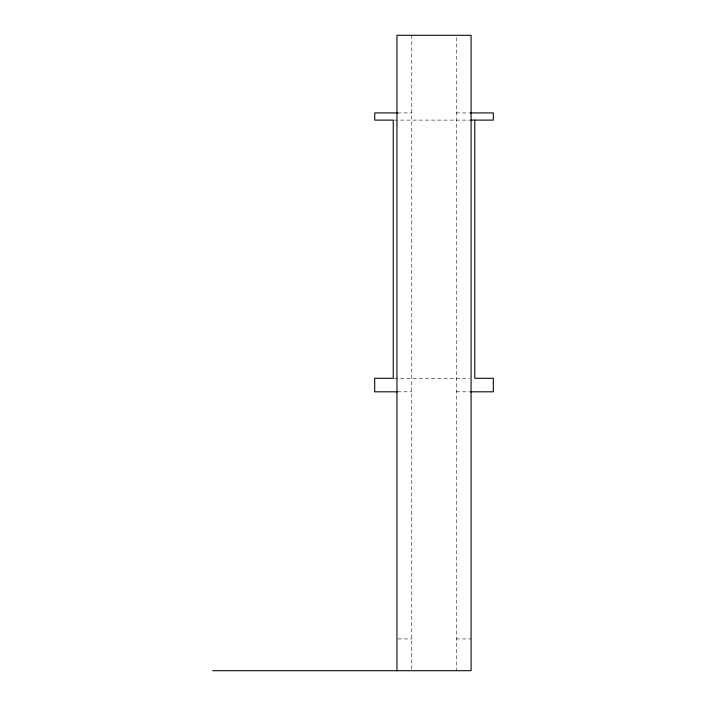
<?xml version="1.0" encoding="UTF-8"?>
<svg xmlns="http://www.w3.org/2000/svg" width="706" height="706" viewBox="0 0 706 706"><rect width="100%" height="100%" fill="white"/><g stroke="black" fill="none" stroke-linecap="round" stroke-linejoin="round"><path stroke-width="0.53" stroke-dasharray="3.53 2.65" d="M397.602 112.925L411.774 112.925M456.252 112.925L469.331 112.925M394.336 120.108L471.078 120.108M394.336 378.284L469.331 378.284M397.602 391.812L411.774 391.812M456.252 391.812L469.331 391.812M398.007 638.93L411.774 638.93M456.252 638.93L471.078 638.93M456.252 37.506L456.252 670.7M411.774 35.3L411.774 669.606"/><path stroke-width="1.06" d="M397.602 112.925L374.709 112.925L374.709 120.108L393.242 120.108L393.242 378.284L374.709 378.284L374.709 391.812L397.602 391.812M470.425 112.925L493.317 112.925L493.317 120.108L471.078 120.108M470.425 391.812L493.317 391.812L493.317 378.284L474.785 378.284L474.785 120.108M212.682 670.7L471.078 670.7L471.078 35.3L396.948 35.3L396.948 670.7"/></g></svg>
